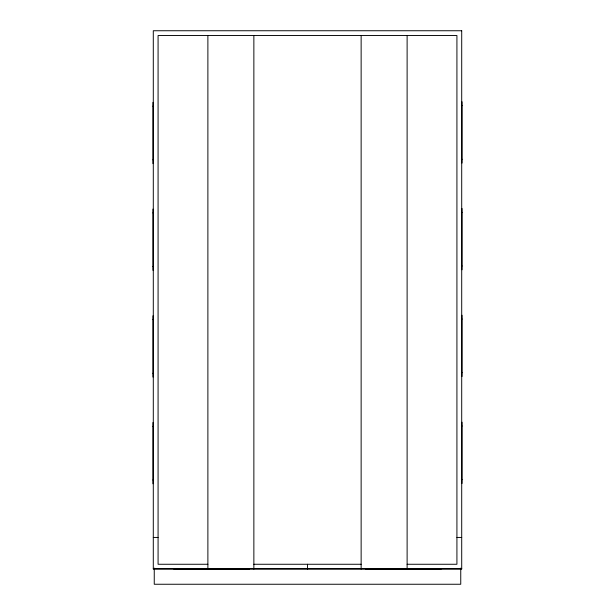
<?xml version="1.0" encoding="UTF-8"?>
<svg xmlns="http://www.w3.org/2000/svg" width="615" height="615" viewBox="0 0 615 615"><rect width="100%" height="100%" fill="white"/><g stroke="black" fill="none" stroke-linecap="round" stroke-linejoin="round"><path stroke-width="0.92" d="M461.388 105.619L462.034 105.619M152.966 106.18L153.612 106.18M461.388 159.254L462.034 159.254M152.966 159.815L153.612 159.815M461.388 212.336L462.034 212.336M152.966 212.898L153.612 212.898M461.388 265.972L462.034 265.972M152.966 266.533L153.612 266.533M461.388 319.054L462.034 319.054M152.966 319.615L153.612 319.615M461.388 372.69L462.034 372.69M152.966 373.251L153.612 373.251M461.388 426.01L462.034 426.01M152.966 426.333L153.612 426.333M461.388 479.646L462.034 479.646M152.966 479.977L153.612 479.977M153.289 537.441L158.078 537.441M456.922 537.441L461.711 537.441M207.885 564.263L158.078 564.263L158.078 35.539L456.922 35.539L456.922 564.263L407.115 564.263M253.864 564.263L361.136 564.263M153.289 568.729L461.711 568.729M174.045 569.375L249.39 569.375M365.61 569.375L440.955 569.375M462.034 101.783L462.034 163.083M462.034 208.5L462.034 269.8M462.034 315.218L462.034 376.518M462.034 422.182L462.034 483.482M460.75 568.091L460.75 584.25L154.25 584.25L154.25 568.091M437.765 568.729L437.765 569.375M407.115 35.539L407.115 569.052M368.8 568.729L368.8 569.375M361.136 35.539L361.136 569.052M307.5 564.263L307.5 569.052M253.864 35.539L253.864 569.052M246.2 568.729L246.2 569.375M207.885 35.539L207.885 569.052M177.235 568.729L177.235 569.375M152.966 102.351L152.966 163.651M152.966 209.069L152.966 270.369M152.966 315.787L152.966 377.087M152.966 422.505L152.966 483.805M461.711 30.75L153.289 30.75L153.289 569.052L461.711 569.052L461.711 30.75"/></g></svg>
